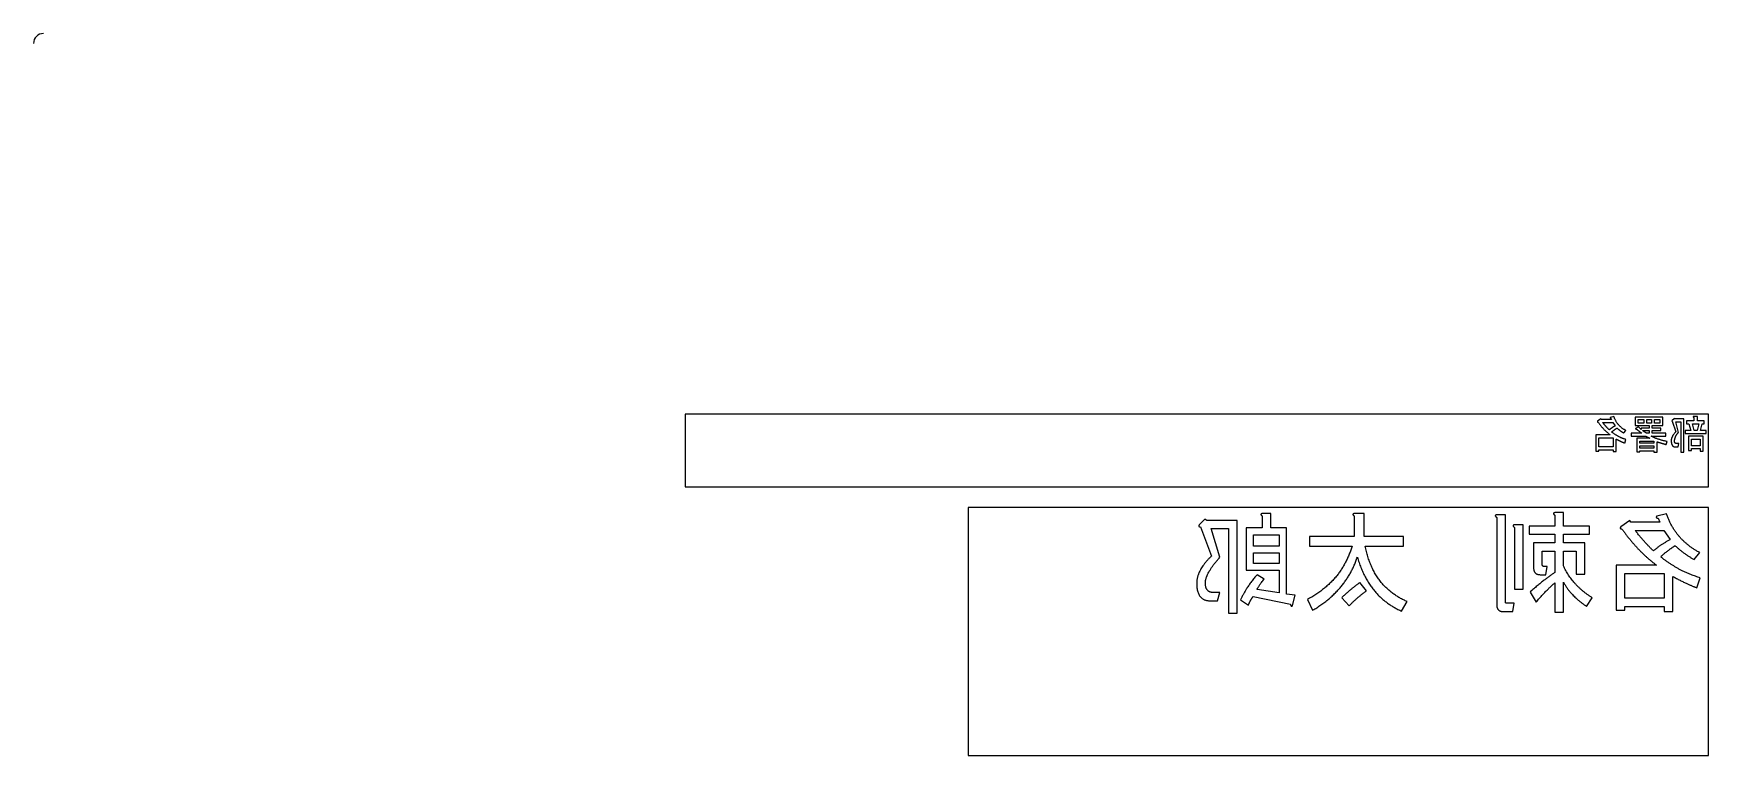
# Model space of a CAD drawing. Header units: millimetres. Extents: x -106 to -21.8, y 17.7 to 54.
import ezdxf

# ---------------------------------------------------------------- set-up
doc = ezdxf.new("R2010")
doc.units = ezdxf.units.MM
doc.layers.get('0').update_dxf_attribs({"linetype": 'CONTINUOUS'})

msp = doc.modelspace()

# ---------------------------------------------------------------- linework, layer by layer
for p, q in [((-27.184, 34.62), (-27.348, 34.502)), ((-27.169, 34.588), (-27.184, 34.62)), ((-26.645, 34.588), (-27.169, 34.588)), ((-26.528, 34.737), (-26.7, 34.698)), ((-26.676, 34.659), (-26.645, 34.588)), ((-24.059, 34.713), (-25.465, 34.713)), ((-25.465, 34.713), (-25.465, 34.284)), ((-25.309, 34.588), (-25.028, 34.588)), ((-25.309, 34.409), (-25.309, 34.588)), ((-25.028, 34.588), (-25.028, 34.409)), ((-24.872, 34.588), (-24.637, 34.588)), ((-24.872, 34.409), (-24.872, 34.588)), ((-24.637, 34.588), (-24.637, 34.409)), ((-24.481, 34.588), (-24.215, 34.588)), ((-24.481, 34.409), (-24.481, 34.588)), ((-24.215, 34.588), (-24.215, 34.409)), ((-24.059, 34.284), (-24.059, 34.713)), ((-23.481, 34.643), (-23.622, 34.526)), ((-23.465, 34.62), (-23.481, 34.643)), ((-23.005, 34.62), (-23.465, 34.62)), ((-23.005, 32.955), (-23.005, 34.62)), ((-22.505, 34.69), (-22.505, 34.518)), ((-22.325, 34.752), (-22.497, 34.752)), ((-22.325, 34.518), (-22.325, 34.752)), ((-26.708, 33.815), (-27.434, 33.815)), ((-27.434, 33.815), (-27.434, 33.002)), ((-27.09, 34.44), (-26.575, 34.44)), ((-26.575, 34.44), (-26.458, 34.276)), ((-26.028, 33.916), (-25.926, 34.041)), ((-25.122, 33.909), (-25.653, 33.909)), ((-25.653, 33.909), (-25.653, 33.76)), ((-25.653, 33.76), (-24.926, 33.76)), ((-25.465, 34.284), (-24.762, 34.284)), ((-25.286, 34.229), (-25.434, 34.143)), ((-25.028, 34.409), (-25.309, 34.409)), ((-24.762, 34.159), (-25.153, 34.159)), ((-25.153, 34.159), (-25.153, 34.088)), ((-25.083, 34.034), (-24.762, 34.034)), ((-24.762, 33.909), (-24.887, 33.909)), ((-24.637, 34.409), (-24.872, 34.409)), ((-24.762, 34.284), (-24.762, 34.159)), ((-24.762, 34.034), (-24.762, 33.909)), ((-24.661, 33.76), (-23.911, 33.76)), ((-24.606, 34.159), (-24.606, 34.284)), ((-24.606, 34.284), (-24.333, 34.284)), ((-24.161, 34.159), (-24.606, 34.159)), ((-24.606, 33.909), (-24.606, 34.034)), ((-24.606, 34.034), (-24.161, 34.034)), ((-23.911, 33.909), (-24.606, 33.909)), ((-24.215, 34.409), (-24.481, 34.409)), ((-24.333, 34.284), (-24.059, 34.284)), ((-24.161, 34.034), (-24.161, 34.159)), ((-23.911, 33.76), (-23.911, 33.909)), ((-23.622, 34.526), (-23.59, 34.502)), ((-23.59, 34.502), (-23.419, 33.979)), ((-23.278, 33.948), (-23.419, 34.471)), ((-23.419, 34.471), (-23.161, 34.471)), ((-23.161, 34.471), (-23.161, 32.955)), ((-22.653, 34.041), (-22.95, 34.041)), ((-22.95, 34.041), (-22.95, 33.893)), ((-22.95, 33.893), (-21.88, 33.893)), ((-22.505, 34.518), (-22.872, 34.518)), ((-22.872, 34.518), (-22.872, 34.37)), ((-22.872, 34.37), (-22.762, 34.37)), ((-22.036, 33.752), (-22.778, 33.752)), ((-22.778, 33.752), (-22.778, 33.041)), ((-22.762, 34.37), (-22.653, 34.041)), ((-22.583, 34.37), (-22.262, 34.37)), ((-22.489, 34.041), (-22.583, 34.37)), ((-22.34, 34.041), (-22.489, 34.041)), ((-22.262, 34.37), (-22.34, 34.041)), ((-21.981, 34.518), (-22.325, 34.518)), ((-22.176, 34.041), (-22.083, 34.37)), ((-21.88, 34.041), (-22.176, 34.041)), ((-22.083, 34.37), (-21.981, 34.37)), ((-22.036, 33.002), (-22.036, 33.752)), ((-21.981, 34.37), (-21.981, 34.518)), ((-21.88, 33.893), (-21.88, 34.041)), ((-27.434, 33.002), (-27.278, 33.002)), ((-27.278, 33.666), (-26.567, 33.666)), ((-27.278, 33.221), (-27.278, 33.666)), ((-26.567, 33.221), (-27.278, 33.221)), ((-27.278, 33.002), (-27.278, 33.073)), ((-27.278, 33.073), (-26.567, 33.073)), ((-26.567, 33.666), (-26.567, 33.221)), ((-26.567, 33.073), (-26.567, 32.979)), ((-26.567, 32.979), (-26.411, 32.979)), ((-26.411, 32.979), (-26.411, 33.612)), ((-25.981, 33.409), (-25.919, 33.588)), ((-25.38, 33.659), (-25.38, 32.971)), ((-24.723, 33.659), (-25.38, 33.659)), ((-25.38, 32.971), (-25.223, 32.971)), ((-25.223, 33.51), (-24.512, 33.51)), ((-25.223, 33.401), (-25.223, 33.51)), ((-24.512, 33.401), (-25.223, 33.401)), ((-25.223, 33.276), (-24.512, 33.276)), ((-25.223, 33.159), (-25.223, 33.276)), ((-24.512, 33.159), (-25.223, 33.159)), ((-25.223, 32.971), (-25.223, 33.01)), ((-25.223, 33.01), (-24.512, 33.01)), ((-24.512, 33.51), (-24.512, 33.401)), ((-24.512, 33.276), (-24.512, 33.159)), ((-24.512, 33.01), (-24.512, 32.948)), ((-24.512, 32.948), (-24.356, 32.948)), ((-24.356, 32.948), (-24.356, 33.471)), ((-23.903, 33.338), (-23.848, 33.487)), ((-23.434, 33.213), (-23.294, 33.213)), ((-23.262, 33.385), (-23.387, 33.385)), ((-23.294, 33.213), (-23.262, 33.385)), ((-23.161, 32.955), (-23.005, 32.955)), ((-22.778, 33.041), (-22.622, 33.041)), ((-22.622, 33.276), (-22.622, 33.604)), ((-22.622, 33.604), (-22.192, 33.604)), ((-22.192, 33.276), (-22.622, 33.276)), ((-22.622, 33.041), (-22.622, 33.127)), ((-22.622, 33.127), (-22.192, 33.127)), ((-22.192, 33.604), (-22.192, 33.276)), ((-22.192, 33.127), (-22.192, 33.002)), ((-22.192, 33.002), (-22.036, 33.002)), ((-47.091, 29.585), (-47.375, 29.301)), ((-47.003, 29.52), (-47.091, 29.585)), ((-45.475, 29.52), (-47.003, 29.52)), ((-45.475, 24.849), (-45.475, 29.52)), ((-44.209, 29.738), (-44.209, 29.149)), ((-43.773, 29.869), (-44.188, 29.869)), ((-43.773, 29.149), (-43.773, 29.869)), ((-39.582, 29.738), (-39.582, 28.712)), ((-39.08, 29.869), (-39.56, 29.869)), ((-39.08, 28.712), (-39.08, 29.869)), ((-32.422, 29.673), (-32.422, 25.285)), ((-31.986, 29.804), (-32.4, 29.804)), ((-31.986, 25.438), (-31.986, 29.804)), ((-29.497, 29.782), (-29.497, 29.236)), ((-29.061, 29.913), (-29.475, 29.913)), ((-29.061, 29.236), (-29.061, 29.913)), ((-25.721, 29.52), (-26.179, 29.192)), ((-25.677, 29.432), (-25.721, 29.52)), ((-23.887, 29.847), (-24.368, 29.738)), ((-24.302, 29.629), (-24.215, 29.432)), ((-47.309, 29.192), (-46.763, 27.73)), ((-46.349, 27.664), (-46.785, 29.105)), ((-46.785, 29.105), (-45.912, 29.105)), ((-45.912, 29.105), (-45.912, 24.849)), ((-44.209, 29.149), (-45.017, 29.149)), ((-45.017, 29.149), (-45.017, 27.01)), ((-44.646, 28.232), (-44.646, 28.799)), ((-44.646, 28.799), (-43.358, 28.799)), ((-42.987, 29.149), (-43.773, 29.149)), ((-43.358, 28.799), (-43.358, 28.232)), ((-42.987, 25.809), (-42.987, 29.149)), ((-39.582, 28.712), (-41.83, 28.712)), ((-41.83, 28.712), (-41.83, 28.232)), ((-37.115, 28.712), (-39.08, 28.712)), ((-37.115, 28.232), (-37.115, 28.712)), ((-31.527, 29.171), (-31.527, 26.071)), ((-31.091, 29.301), (-31.506, 29.301)), ((-31.091, 26.071), (-31.091, 29.301)), ((-29.497, 29.236), (-30.785, 29.236)), ((-30.785, 29.236), (-30.785, 28.821)), ((-30.785, 28.821), (-29.497, 28.821)), ((-29.497, 28.821), (-29.497, 28.385)), ((-27.751, 29.236), (-29.061, 29.236)), ((-29.061, 28.385), (-29.061, 28.821)), ((-29.061, 28.821), (-27.751, 28.821)), ((-27.751, 28.821), (-27.751, 29.236)), ((-24.215, 29.432), (-25.677, 29.432)), ((-25.459, 29.018), (-24.018, 29.018)), ((-24.018, 29.018), (-23.691, 28.559)), ((-43.358, 28.232), (-44.646, 28.232)), ((-44.646, 27.359), (-44.646, 27.883)), ((-44.646, 27.883), (-43.358, 27.883)), ((-43.358, 27.883), (-43.358, 27.359)), ((-41.83, 28.232), (-39.691, 28.232)), ((-39.036, 28.232), (-37.115, 28.232)), ((-29.497, 28.385), (-30.567, 28.385)), ((-30.567, 28.385), (-30.567, 27.141)), ((-30.13, 27.293), (-30.13, 27.97)), ((-30.13, 27.97), (-29.497, 27.97)), ((-29.497, 27.97), (-29.497, 26.9)), ((-27.991, 28.385), (-29.061, 28.385)), ((-29.061, 27.97), (-28.428, 27.97)), ((-29.061, 27.228), (-29.061, 27.97)), ((-28.428, 27.97), (-28.428, 26.813)), ((-27.991, 26.813), (-27.991, 28.385)), ((-22.49, 27.555), (-22.207, 27.904)), ((-45.017, 27.01), (-43.358, 27.01)), ((-43.358, 27.359), (-44.646, 27.359)), ((-43.358, 27.01), (-43.358, 25.874)), ((-29.89, 27.206), (-30.043, 27.206)), ((-29.956, 26.791), (-29.89, 27.206)), ((-24.39, 27.271), (-26.42, 27.271)), ((-26.42, 27.271), (-26.42, 25.001)), ((-44.122, 26.573), (-44.471, 26.791)), ((-38.971, 25.984), (-39.298, 26.398)), ((-30.218, 26.791), (-29.956, 26.791)), ((-29.497, 26.377), (-29.497, 24.914)), ((-29.061, 24.914), (-29.061, 26.42)), ((-28.428, 26.813), (-27.991, 26.813)), ((-25.983, 26.857), (-23.997, 26.857)), ((-25.983, 25.613), (-25.983, 26.857)), ((-23.997, 26.857), (-23.997, 25.613)), ((-23.56, 24.936), (-23.56, 26.704)), ((-22.36, 26.136), (-22.185, 26.638)), ((-46.851, 25.482), (-46.458, 25.482)), ((-46.349, 25.896), (-46.676, 25.896)), ((-46.458, 25.482), (-46.349, 25.896)), ((-45.301, 25.525), (-44.908, 25.263)), ((-44.668, 25.7), (-42.791, 25.307)), ((-43.358, 25.874), (-44.471, 26.049)), ((-42.551, 25.765), (-42.987, 25.809)), ((-42.681, 25.241), (-42.551, 25.765)), ((-41.939, 25.547), (-41.677, 25.001)), ((-40.215, 25.634), (-39.844, 25.22)), ((-37.203, 24.958), (-36.919, 25.438)), ((-31.549, 25.351), (-31.898, 25.351)), ((-31.615, 24.936), (-31.549, 25.351)), ((-31.527, 26.071), (-31.091, 26.071)), ((-30.742, 25.918), (-30.436, 25.416)), ((-27.904, 25.198), (-27.62, 25.634)), ((-23.997, 25.613), (-25.983, 25.613)), ((-45.912, 24.849), (-45.475, 24.849)), ((-32.073, 24.936), (-31.615, 24.936)), ((-29.497, 24.914), (-29.061, 24.914)), ((-26.42, 25.001), (-25.983, 25.001)), ((-25.983, 25.001), (-25.983, 25.198)), ((-25.983, 25.198), (-23.997, 25.198)), ((-23.997, 25.198), (-23.997, 24.936)), ((-23.997, 24.936), (-23.56, 24.936))]:
    msp.add_line(p, q)
for points in [[(-73.23, 31.208), (-21.77, 31.208), (-21.77, 34.854), (-73.23, 34.854)], [(-59.003, 17.701), (-21.77, 17.701), (-21.77, 30.175), (-59.003, 30.175)]]:
    msp.add_lwpolyline(points, close=True)
msp.add_arc((-105.5, 53.5), 0.5, 90, 180)
for points in [[(-26.7, 34.698), (-26.731, 34.666), (-26.676, 34.659)], [(-25.926, 34.041), (-26.356, 34.26), (-26.528, 34.737)], [(-22.497, 34.752), (-22.575, 34.737), (-22.505, 34.69)], [(-27.348, 34.502), (-27.38, 34.471), (-27.325, 34.463)], [(-27.325, 34.463), (-27.059, 34.08), (-26.708, 33.815)], [(-26.762, 34.073), (-26.934, 34.237), (-27.09, 34.44)], [(-26.458, 34.276), (-26.63, 34.182), (-26.762, 34.073)], [(-26.63, 33.963), (-26.559, 34.041), (-26.372, 34.166)], [(-25.919, 33.588), (-26.286, 33.69), (-26.63, 33.963)], [(-26.372, 34.166), (-26.215, 34.018), (-26.028, 33.916)], [(-25.434, 34.143), (-25.458, 34.112), (-25.387, 34.112)], [(-25.387, 34.112), (-25.255, 33.995), (-25.122, 33.909)], [(-25.153, 34.088), (-25.215, 34.143), (-25.286, 34.229)], [(-24.887, 33.909), (-24.95, 33.94), (-25.083, 34.034)], [(-24.926, 33.76), (-24.84, 33.705), (-24.723, 33.659)], [(-23.848, 33.487), (-24.348, 33.588), (-24.661, 33.76)], [(-23.419, 33.979), (-23.653, 33.721), (-23.645, 33.518)], [(-23.473, 33.565), (-23.442, 33.784), (-23.278, 33.948)], [(-26.411, 33.612), (-26.176, 33.479), (-25.981, 33.409)], [(-24.356, 33.471), (-24.184, 33.416), (-23.903, 33.338)], [(-23.645, 33.518), (-23.637, 33.213), (-23.434, 33.213)], [(-23.387, 33.385), (-23.497, 33.385), (-23.473, 33.565)], [(-44.188, 29.869), (-44.362, 29.847), (-44.209, 29.738)], [(-39.56, 29.869), (-39.735, 29.847), (-39.582, 29.738)], [(-32.4, 29.804), (-32.575, 29.782), (-32.422, 29.673)], [(-29.475, 29.913), (-29.65, 29.891), (-29.497, 29.782)], [(-24.368, 29.738), (-24.455, 29.651), (-24.302, 29.629)], [(-22.207, 27.904), (-23.407, 28.516), (-23.887, 29.847)], [(-47.375, 29.301), (-47.462, 29.214), (-47.309, 29.192)], [(-31.506, 29.301), (-31.68, 29.28), (-31.527, 29.171)], [(-26.179, 29.192), (-26.267, 29.105), (-26.114, 29.083)], [(-26.114, 29.083), (-25.372, 28.014), (-24.39, 27.271)], [(-24.542, 27.992), (-25.023, 28.45), (-25.459, 29.018)], [(-39.691, 28.232), (-40.215, 26.464), (-41.939, 25.547)], [(-36.919, 25.438), (-38.621, 26.158), (-39.036, 28.232)], [(-23.691, 28.559), (-24.171, 28.297), (-24.542, 27.992)], [(-24.171, 27.686), (-23.975, 27.904), (-23.451, 28.254)], [(-23.451, 28.254), (-23.014, 27.839), (-22.49, 27.555)], [(-46.763, 27.73), (-47.506, 27.01), (-47.506, 26.377)], [(-47.069, 26.377), (-47.069, 26.857), (-46.349, 27.664)], [(-41.677, 25.001), (-39.997, 25.984), (-39.429, 27.664)], [(-39.429, 27.664), (-38.84, 25.678), (-37.203, 24.958)], [(-30.567, 27.141), (-30.567, 26.791), (-30.218, 26.791)], [(-30.043, 27.206), (-30.13, 27.206), (-30.13, 27.293)], [(-27.62, 25.634), (-28.602, 26.246), (-29.061, 27.228)], [(-22.185, 26.638), (-23.211, 26.922), (-24.171, 27.686)], [(-47.506, 26.377), (-47.506, 25.482), (-46.851, 25.482)], [(-46.676, 25.896), (-47.069, 25.896), (-47.069, 26.377)], [(-44.471, 26.791), (-45.017, 26.158), (-45.301, 25.525)], [(-44.471, 26.049), (-44.45, 26.136), (-44.122, 26.573)], [(-39.298, 26.398), (-39.757, 26.071), (-40.215, 25.634)], [(-29.497, 26.9), (-30.087, 26.507), (-30.742, 25.918)], [(-30.436, 25.416), (-29.89, 26.049), (-29.497, 26.377)], [(-29.061, 26.42), (-28.733, 25.765), (-27.904, 25.198)], [(-23.56, 26.704), (-22.905, 26.333), (-22.36, 26.136)], [(-44.908, 25.263), (-44.821, 25.482), (-44.668, 25.7)], [(-42.791, 25.307), (-42.769, 25.154), (-42.681, 25.241)], [(-39.844, 25.22), (-39.473, 25.613), (-38.971, 25.984)], [(-32.422, 25.285), (-32.422, 24.936), (-32.073, 24.936)], [(-31.898, 25.351), (-31.986, 25.351), (-31.986, 25.438)]]:
    msp.add_open_spline(points, degree=2)

doc.saveas('drawing.dxf')
